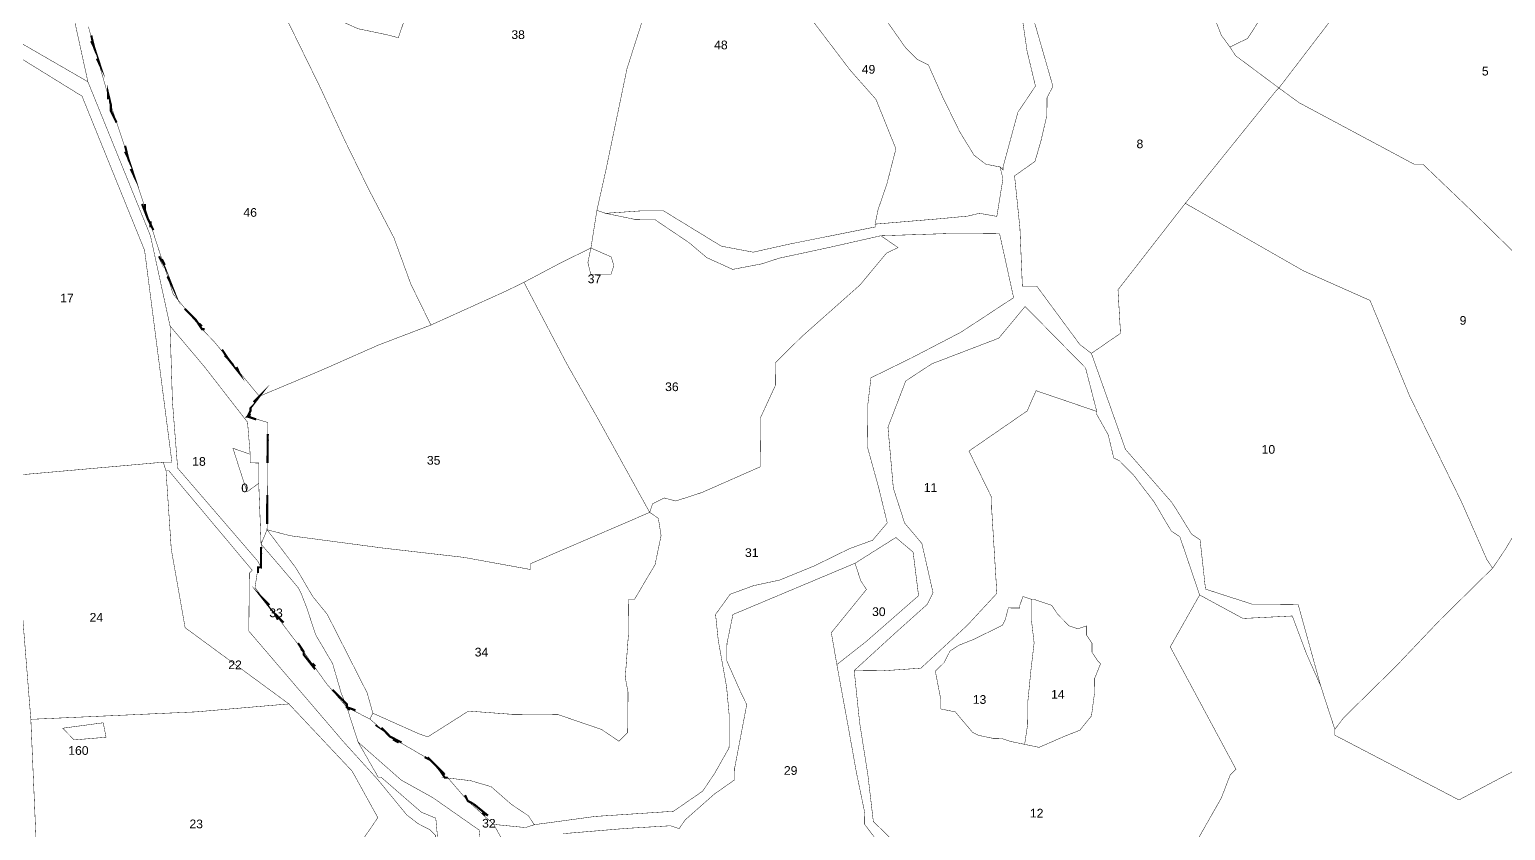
# Model space of a CAD drawing. Header units: metres. Extents: x 326467 to 340077, y 1811030 to 1824953.
# Drawn here: x 335257 to 337316, y 1822161 to 1823277 of the extents above; entities that cross this region are included whole.
import ezdxf

# ---------------------------------------------------------------- set-up
doc = ezdxf.new("R2010")
doc.units = ezdxf.units.M
doc.header["$MEASUREMENT"] = 0
for name, color, linetype in [('SURVEY NO.', 7, 'Continuous'), ('SURVEY PLOT BOUNDARY', 35, 'Continuous'), ('VILLAGE BOUNDARY', 212, 'Continuous')]:
    doc.layers.add(name, color=color, linetype=linetype)
doc.styles.add('PDF Arial', font='arial.ttf')

# ---------------------------------------------------------------- blocks, each defined once
blk = doc.blocks.new('16')
at = {"layer": 'SURVEY PLOT BOUNDARY', "lineweight": 18, "const_width": 0.606}
for points in [[(335338.7, 1823281.3), (335370.2, 1823171.8), (335425.5, 1823005.6), (335457.1, 1822908.4), (335497.2, 1822859.5), (335513.2, 1822843.2), (335577.3, 1822765.9), (335565, 1822749.8), (335560.9, 1822737.7), (335589.1, 1822729.4), (335588.8, 1822689), (335588.6, 1822656.7), (335588, 1822579.8), (335579.7, 1822559.7), (335576.4, 1822644.6), (335576.6, 1822672.9), (335564.5, 1822673), (335564.5, 1822685.1), (335560.8, 1822729.7), (335500.8, 1822806.9), (335452.7, 1822863.9), (335425.4, 1822989.5), (335338.1, 1823204.4), (335318.6, 1823293.5)], [(335920.1, 1822140.6), (335904.2, 1822169), (335948.6, 1822164.6), (335960.8, 1822168.6), (335989.1, 1822172.4), (336045.8, 1822180.1), (336155, 1822187.3), (336195.6, 1822215.3), (336212, 1822239.4), (336232.5, 1822275.7), (336232.8, 1822320.1), (336229.1, 1822360.6), (336217.5, 1822425.4), (336213.7, 1822461.8), (336234.1, 1822489.9), (336266.6, 1822501.8), (336303, 1822509.6), (336351.7, 1822529.5), (336400.4, 1822553.4), (336432.8, 1822565.2), (336453.2, 1822589.3), (336441.4, 1822637.9), (336425.7, 1822694.7), (336425.9, 1822718.9), (336426.2, 1822755.3), (336430.5, 1822791.7), (336487.3, 1822819.5), (336556.3, 1822855.4), (336629.5, 1822903.4), (336609.9, 1822992.5), (336545.2, 1822993), (336444.2, 1822989.7), (336375.3, 1822974.1), (336302.4, 1822958.4), (336278.1, 1822950.5), (336237.6, 1822942.8), (336201.4, 1822959.2), (336177.3, 1822979.6), (336129, 1823012.3), (336100.7, 1823012.6), (336060.3, 1823021), (336112.9, 1823024.6), (336141.2, 1823024.4), (336221.7, 1822975.2), (336266.1, 1822966.8), (336318.7, 1822978.5), (336436.2, 1823001.9), (336436.2, 1823005.9), (336525.2, 1823013.3), (336565.6, 1823017.1), (336581.8, 1823021), (336606.1, 1823016.7), (336614.6, 1823069.2), (336610.6, 1823085.5), (336614.7, 1823081.4), (336614.7, 1823085.4), (336635.5, 1823162.1), (336660, 1823198.3), (336648.3, 1823246.9), (336640.6, 1823299.5)], [(336652.8, 1823307.5), (336684.3, 1823198.1), (336676.1, 1823182), (336675.9, 1823157.7), (336667.5, 1823121.4), (336659.2, 1823093.2), (336630.8, 1823073.2), (336638.3, 1823000.3), (336641.7, 1822919.4), (336661.9, 1822919.3), (336721.9, 1822838), (336738, 1822825.7), (336785.5, 1822691.9), (336849.6, 1822618.6), (336857.6, 1822606.4), (336877.6, 1822573.9), (336889.6, 1822565.8), (336897.2, 1822497), (336961.7, 1822476.2), (337026.4, 1822475.7), (337057.8, 1822362.3), (337038, 1822406.9), (337018.2, 1822459.6), (336949.4, 1822456.1), (336889, 1822488.9), (336861.4, 1822570), (336849.3, 1822578.2), (336825.3, 1822618.8), (336797.3, 1822655.4), (336777.3, 1822675.8), (336769.2, 1822679.9), (336761.4, 1822712.3), (336745.4, 1822740.7), (336745.5, 1822744.8), (336729.8, 1822805.5), (336693.7, 1822842.2), (336645.5, 1822891.1), (336608.8, 1822846.9), (336515.5, 1822811.2), (336479, 1822787.3), (336454.2, 1822722.8), (336461.7, 1822637.8), (336477.4, 1822589.2), (336501.5, 1822560.7), (336517.1, 1822491.8), (336508.9, 1822475.7), (336464.1, 1822435.6), (336407.1, 1822383.5), (336414.7, 1822310.6), (336426.2, 1822237.8), (336433.8, 1822173), (336522.1, 1822087.4)], [(336461.7, 1822116.2), (336421.7, 1822169.1), (336421.8, 1822185.2), (336410.1, 1822241.9), (336398.5, 1822306.7), (336382.9, 1822391.8), (336423.6, 1822423.8), (336460.3, 1822455.9), (336496.9, 1822487.9), (336489.3, 1822548.6), (336465.2, 1822569), (336408.3, 1822533.1), (336266.3, 1822473.5), (336237.9, 1822461.6), (336229.6, 1822421.2), (336229.4, 1822397), (336249.2, 1822352.4), (336257.2, 1822336.1), (336240.3, 1822247.3), (336240.2, 1822231.1), (336211.8, 1822211.1), (336171.1, 1822175.1), (336162.9, 1822163), (336150.8, 1822167.1), (336090.1, 1822163.5), (336001.1, 1822156.1)], [(335217.4, 1823274.1), (335338.1, 1823204.4), (335425.4, 1822989.5), (335452.7, 1822863.9), (335456, 1822758.8), (335463.3, 1822665.7), (335575.5, 1822535.5), (335579.5, 1822527.3), (335575.5, 1822527.4), (335571.2, 1822499.1), (335639.2, 1822409.6), (335671.2, 1822364.9), (335699.3, 1822332.3), (335715.1, 1822283.7), (335743, 1822235), (335747, 1822234.9), (335803.3, 1822186), (335823.4, 1822177.7), (335827.1, 1822137.3)], [(335823.2, 1822153.5), (335815.2, 1822161.6), (335799.1, 1822169.8), (335783, 1822182.1), (335743, 1822230.9), (335694.9, 1822283.9), (335562.6, 1822438.5), (335563.3, 1822519.4), (335567.3, 1822523.4), (335451.2, 1822661.8), (335447.1, 1822661.8), (335443.2, 1822674), (335455.3, 1822673.9), (335417.2, 1822969.3), (335329.9, 1823184.3), (335217.2, 1823253.9)], [(336333.4, 1823310), (336401.5, 1823220.5), (336437.5, 1823179.8), (336465.3, 1823110.8), (336461.1, 1823094.7), (336452.8, 1823062.4), (336440.4, 1823026.1), (336436.2, 1823005.9), (336436.2, 1823001.9), (336318.7, 1822978.5), (336266.1, 1822966.8), (336221.7, 1822975.2), (336141.2, 1823024.4), (336112.9, 1823024.6), (336060.3, 1823021), (336048.2, 1823025.1), (336060.8, 1823081.6), (336090.2, 1823222.9), (336110.9, 1823287.4)], [(336640.6, 1823299.5), (336648.3, 1823246.9), (336660, 1823198.3), (336635.5, 1823162.1), (336614.7, 1823085.4), (336614.7, 1823081.4), (336610.6, 1823085.5), (336590.5, 1823089.6), (336574.4, 1823101.9), (336554.4, 1823134.4), (336530.5, 1823183.1), (336510.7, 1823227.7), (336494.6, 1823235.9), (336478.5, 1823252.2), (336418.5, 1823337.6)], [(336110.9, 1823287.4), (336090.2, 1823222.9), (336060.8, 1823081.6), (336048.2, 1823025.1), (336039.8, 1822972.6), (335999.2, 1822952.7), (335946.4, 1822924.8), (335922.1, 1822912.9), (335816.6, 1822865.2), (335788.7, 1822922), (335765, 1822986.9), (335729.1, 1823055.9), (335697.3, 1823120.8), (335661.5, 1823197.9), (335613.7, 1823295.3)], [(335714.7, 1823278.4), (335755, 1823270), (335771.2, 1823265.8), (335779.4, 1823290)], [(337187.4, 1823440.9), (336999.6, 1823195.7), (336939.3, 1823240.6), (336931.3, 1823252.8), (336955.7, 1823264.7), (336963.8, 1823276.8), (336976.1, 1823296.9)], [(335613.7, 1823295.3), (335661.5, 1823197.9), (335697.3, 1823120.8), (335729.1, 1823055.9), (335765, 1822986.9), (335788.7, 1822922), (335816.6, 1822865.2), (335743.6, 1822837.4), (335662.5, 1822801.6), (335577.3, 1822765.9), (335513.2, 1822843.2), (335497.2, 1822859.5), (335457.1, 1822908.4), (335425.5, 1823005.6), (335370.2, 1823171.8), (335338.7, 1823281.3)], [(335227.2, 1823496.4), (335299.5, 1823439.3), (335299, 1823374.6), (335318.6, 1823293.5), (335338.1, 1823204.4), (335217.4, 1823274.1)], [(337389.5, 1822905.6), (337269.1, 1823023.8), (337200.9, 1823089), (337188.8, 1823089.1), (337027.7, 1823175.2), (336999.6, 1823195.7), (337187.4, 1823440.9), (337252.7, 1823509.1), (337285.1, 1823525), (337309.4, 1823524.8), (337317.4, 1823516.7)], [(336418.5, 1823337.6), (336478.5, 1823252.2), (336494.6, 1823235.9), (336510.7, 1823227.7), (336530.5, 1823183.1), (336554.4, 1823134.4), (336574.4, 1823101.9), (336590.5, 1823089.6), (336610.6, 1823085.5), (336614.6, 1823069.2), (336606.1, 1823016.7), (336581.8, 1823021), (336565.6, 1823017.1), (336525.2, 1823013.3), (336436.2, 1823005.9), (336440.4, 1823026.1), (336452.8, 1823062.4), (336461.1, 1823094.7), (336465.3, 1823110.8), (336437.5, 1823179.8), (336401.5, 1823220.5), (336333.4, 1823310)], [(336976.1, 1823296.9), (336963.8, 1823276.8), (336955.7, 1823264.7), (336931.3, 1823252.8), (336919.3, 1823269.1), (336911.4, 1823289.3)], [(336911.4, 1823289.3), (336919.3, 1823269.1), (336931.3, 1823252.8), (336939.3, 1823240.6), (336999.6, 1823195.7), (336995.5, 1823191.7), (336869, 1823034.9), (336775.1, 1822914.4), (336778.6, 1822853.7), (336738, 1822825.7), (336721.9, 1822838), (336661.9, 1822919.3), (336641.7, 1822919.4), (336638.3, 1823000.3), (336630.8, 1823073.2), (336659.2, 1823093.2), (336667.5, 1823121.4), (336675.9, 1823157.7), (336676.1, 1823182), (336684.3, 1823198.1), (336652.8, 1823307.5)], [(336522.1, 1822087.4), (336433.8, 1822173), (336426.2, 1822237.8), (336414.7, 1822310.6), (336407.1, 1822383.5), (336447.6, 1822383.2), (336500.1, 1822386.8), (336565.3, 1822447), (336606.1, 1822491.1), (336598.9, 1822608.4), (336599, 1822624.6), (336567.2, 1822689.5), (336648.4, 1822745.5), (336660.8, 1822773.7), (336745.5, 1822744.8), (336745.4, 1822740.7), (336761.4, 1822712.3), (336769.2, 1822679.9), (336777.3, 1822675.8), (336797.3, 1822655.4), (336825.3, 1822618.8), (336849.3, 1822578.2), (336861.4, 1822570), (336889, 1822488.9), (336848, 1822416.5), (336939.7, 1822245.9), (336931.6, 1822237.9), (336919.2, 1822205.7), (336861.8, 1822105)], [(337417.1, 1822290.8), (337250.7, 1822203.1), (337077.5, 1822293.4), (337077.6, 1822301.5), (337089.8, 1822317.6), (337163.2, 1822389.8), (337224.3, 1822454), (337293.6, 1822522.2), (337297.6, 1822526.2), (337314, 1822550.3), (337350.8, 1822610.7)], [(336001.1, 1822156.1), (336090.1, 1822163.5), (336150.8, 1822167.1), (336162.9, 1822163), (336171.1, 1822175.1), (336211.8, 1822211.1), (336240.2, 1822231.1), (336240.3, 1822247.3), (336257.2, 1822336.1), (336249.2, 1822352.4), (336229.4, 1822397), (336229.6, 1822421.2), (336237.9, 1822461.6), (336266.3, 1822473.5), (336408.3, 1822533.1), (336416.2, 1822508.8), (336424.2, 1822496.6), (336375.2, 1822436.3), (336382.9, 1822391.8), (336398.5, 1822306.7), (336410.1, 1822241.9), (336421.8, 1822185.2), (336421.7, 1822169.1), (336461.7, 1822116.2)], [(337468.7, 1822173.1), (337293.8, 1822028.9), (337139.2, 1821904.8), (337078.8, 1821937.6), (336986.3, 1821994.9), (336877.8, 1822084.7), (336861.8, 1822105), (336919.2, 1822205.7), (336931.6, 1822237.9), (336939.7, 1822245.9), (336848, 1822416.5), (336889, 1822488.9), (336949.4, 1822456.1), (337018.2, 1822459.6), (337038, 1822406.9), (337057.8, 1822362.3), (337077.6, 1822301.5), (337077.5, 1822293.4), (337250.7, 1822203.1), (337417.1, 1822290.8)], [(335887.7, 1822128.7), (335883.9, 1822161.1), (335819.6, 1822206.1), (335775.3, 1822230.7), (335715.1, 1822283.7), (335699.3, 1822332.3), (335731.5, 1822315.9), (335759.6, 1822291.4), (335815.9, 1822258.7), (335836, 1822234.2), (335840, 1822234.2), (335868.1, 1822201.7), (335904.2, 1822169), (335920.1, 1822140.6)]]:
    blk.add_lwpolyline(points, dxfattribs=at)
for points in [[(335779.4, 1823290), (335771.2, 1823265.8), (335755, 1823270), (335714.7, 1823278.4), (335678.4, 1823294.8), (335674.4, 1823302.9), (335658.5, 1823339.4), (335658.8, 1823367.7), (335691.5, 1823420.1), (335699.7, 1823432.1), (335736.5, 1823484.4), (335760.7, 1823484.2), (335796.4, 1823390.9), (335799.9, 1823326.2)], [(335417.2, 1822969.3), (335455.3, 1822673.9), (335443.2, 1822674), (335232.8, 1822655.4), (335210.7, 1822938.6), (335199.3, 1823027.6), (335204.1, 1823120.6), (335205.1, 1823249.9), (335217.2, 1823253.9), (335329.9, 1823184.3)], [(337449.8, 1822856.6), (337449.6, 1822836.4), (337441.3, 1822812.2), (337465.3, 1822771.6), (337465.2, 1822767.5), (337461.1, 1822759.5), (337350.8, 1822610.7), (337314, 1822550.3), (337297.6, 1822526.2), (337289.6, 1822538.4), (337253.9, 1822619.5), (337182.2, 1822765.7), (337126.7, 1822899.5), (337034, 1822940.7), (336869, 1823034.9), (336995.5, 1823191.7), (336999.6, 1823195.7), (337027.7, 1823175.2), (337188.8, 1823089.1), (337200.9, 1823089), (337269.1, 1823023.8), (337389.5, 1822905.6)], [(337293.6, 1822522.2), (337224.3, 1822454), (337163.2, 1822389.8), (337089.8, 1822317.6), (337077.6, 1822301.5), (337057.8, 1822362.3), (337026.4, 1822475.7), (336961.7, 1822476.2), (336897.2, 1822497), (336889.6, 1822565.8), (336877.6, 1822573.9), (336857.6, 1822606.4), (336849.6, 1822618.6), (336785.5, 1822691.9), (336738, 1822825.7), (336778.6, 1822853.7), (336775.1, 1822914.4), (336869, 1823034.9), (337034, 1822940.7), (337126.7, 1822899.5), (337182.2, 1822765.7), (337253.9, 1822619.5), (337289.6, 1822538.4), (337297.6, 1822526.2)], [(336039.8, 1822972.6), (336035.6, 1822952.4), (336039.5, 1822936.2), (336055.6, 1822936.1), (336067.8, 1822936), (336071.9, 1822948.1), (336068, 1822960.3), (336039.8, 1822972.6), (336048.2, 1823025.1), (336060.3, 1823021), (336100.7, 1823012.6), (336129, 1823012.3), (336177.3, 1822979.6), (336201.4, 1822959.2), (336237.6, 1822942.8), (336278.1, 1822950.5), (336302.4, 1822958.4), (336375.3, 1822974.1), (336444.2, 1822989.7), (336468.3, 1822973.3), (336452.1, 1822965.4), (336415.3, 1822921.2), (336333.9, 1822849), (336297.3, 1822812.9), (336297, 1822780.6), (336276.5, 1822736.3), (336275.9, 1822667.5), (336194.8, 1822631.8), (336158.3, 1822619.9), (336142.2, 1822624.1), (336125.9, 1822616.1), (336121.8, 1822604), (336050, 1822734), (336006.2, 1822811.1), (335946.4, 1822924.8), (335999.2, 1822952.7)], [(336441.4, 1822637.9), (336453.2, 1822589.3), (336432.8, 1822565.2), (336400.4, 1822553.4), (336351.7, 1822529.5), (336303, 1822509.6), (336266.6, 1822501.8), (336234.1, 1822489.9), (336213.7, 1822461.8), (336217.5, 1822425.4), (336229.1, 1822360.6), (336232.8, 1822320.1), (336232.5, 1822275.7), (336212, 1822239.4), (336195.6, 1822215.3), (336155, 1822187.3), (336045.8, 1822180.1), (335989.1, 1822172.4), (335960.8, 1822168.6), (335952.8, 1822180.8), (335928.7, 1822197.1), (335900.6, 1822221.6), (335872.3, 1822229.9), (335836, 1822234.2), (335815.9, 1822258.7), (335759.6, 1822291.4), (335731.5, 1822315.9), (335735.6, 1822324), (335800.1, 1822295.2), (335812.2, 1822291), (335869, 1822327), (335929.6, 1822322.5), (335994.3, 1822322), (336054.8, 1822301.3), (336078.9, 1822284.9), (336091.1, 1822297), (336091.6, 1822353.6), (336087.7, 1822373.8), (336092.2, 1822434.4), (336092.6, 1822483), (336100.7, 1822482.9), (336129.3, 1822531.2), (336137.7, 1822571.6), (336133.9, 1822595.8), (336121.8, 1822604), (336125.9, 1822616.1), (336142.2, 1822624.1), (336158.3, 1822619.9), (336194.8, 1822631.8), (336275.9, 1822667.5), (336276.5, 1822736.3), (336297, 1822780.6), (336297.3, 1822812.9), (336333.9, 1822849), (336415.3, 1822921.2), (336452.1, 1822965.4), (336468.3, 1822973.3), (336444.2, 1822989.7), (336545.2, 1822993), (336609.9, 1822992.5), (336629.5, 1822903.4), (336556.3, 1822855.4), (336487.3, 1822819.5), (336430.5, 1822791.7), (336426.2, 1822755.3), (336425.9, 1822718.9), (336425.7, 1822694.7)], [(336067.8, 1822936), (336055.6, 1822936.1), (336039.5, 1822936.2), (336035.6, 1822952.4), (336039.8, 1822972.6), (336068, 1822960.3), (336071.9, 1822948.1)], [(335955.5, 1822532.5), (335955.4, 1822524.4), (335862.6, 1822541.3), (335749.5, 1822554.3), (335620.3, 1822571.5), (335588, 1822579.8), (335588.6, 1822656.7), (335588.8, 1822689), (335589.1, 1822729.4), (335560.9, 1822737.7), (335565, 1822749.8), (335577.3, 1822765.9), (335662.5, 1822801.6), (335743.6, 1822837.4), (335816.6, 1822865.2), (335922.1, 1822912.9), (335946.4, 1822924.8), (336006.2, 1822811.1), (336050, 1822734), (336121.8, 1822604)], [(336729.8, 1822805.5), (336745.5, 1822744.8), (336660.8, 1822773.7), (336648.4, 1822745.5), (336567.2, 1822689.5), (336599, 1822624.6), (336598.9, 1822608.4), (336606.1, 1822491.1), (336565.3, 1822447), (336500.1, 1822386.8), (336447.6, 1822383.2), (336407.1, 1822383.5), (336464.1, 1822435.6), (336508.9, 1822475.7), (336517.1, 1822491.8), (336501.5, 1822560.7), (336477.4, 1822589.2), (336461.7, 1822637.8), (336454.2, 1822722.8), (336479, 1822787.3), (336515.5, 1822811.2), (336608.8, 1822846.9), (336645.5, 1822891.1), (336693.7, 1822842.2)], [(335560.8, 1822729.7), (335564.5, 1822685.1), (335540.4, 1822693.4), (335556.1, 1822644.8), (335560.1, 1822632.6), (335576.4, 1822644.6), (335579.7, 1822559.7), (335579.5, 1822527.3), (335575.5, 1822535.5), (335463.3, 1822665.7), (335456, 1822758.8), (335452.7, 1822863.9), (335500.8, 1822806.9)], [(335576.4, 1822644.6), (335560.1, 1822632.6), (335556.1, 1822644.8), (335540.4, 1822693.4), (335564.5, 1822685.1), (335564.5, 1822673), (335576.6, 1822672.9)], [(335489, 1822325.9), (335258.5, 1822315.5), (335240.1, 1822546.1), (335232.8, 1822655.4), (335443.2, 1822674), (335447.1, 1822661.8), (335454.4, 1822552.6), (335473.7, 1822443.3), (335618.5, 1822337)], [(335761.7, 1822040.7), (335648.5, 1822041.6), (335742.6, 1822178.4), (335706.7, 1822243.3), (335618.5, 1822337), (335473.7, 1822443.3), (335454.4, 1822552.6), (335447.1, 1822661.8), (335451.2, 1822661.8), (335567.3, 1822523.4), (335563.3, 1822519.4), (335562.6, 1822438.5), (335694.9, 1822283.9), (335743, 1822230.9), (335783, 1822182.1), (335799.1, 1822169.8), (335815.2, 1822161.6), (335823.2, 1822153.5), (335823.1, 1822137.3), (335823.1, 1822133.3), (335818.8, 1822105), (335818.7, 1822096.9), (335814.7, 1822092.9), (335778, 1822060.8)], [(335735.6, 1822324), (335727.7, 1822352.3), (335672, 1822461.9), (335652, 1822486.4), (335628, 1822527), (335588, 1822579.8), (335620.3, 1822571.5), (335749.5, 1822554.3), (335862.6, 1822541.3), (335955.4, 1822524.4), (335955.5, 1822532.5), (336121.8, 1822604), (336133.9, 1822595.8), (336137.7, 1822571.6), (336129.3, 1822531.2), (336100.7, 1822482.9), (336092.6, 1822483), (336092.2, 1822434.4), (336087.7, 1822373.8), (336091.6, 1822353.6), (336091.1, 1822297), (336078.9, 1822284.9), (336054.8, 1822301.3), (335994.3, 1822322), (335929.6, 1822322.5), (335869, 1822327), (335812.2, 1822291), (335800.1, 1822295.2)], [(335579.7, 1822559.7), (335588, 1822579.8), (335628, 1822527), (335652, 1822486.4), (335672, 1822461.9), (335727.7, 1822352.3), (335735.6, 1822324), (335731.5, 1822315.9), (335699.3, 1822332.3), (335691.3, 1822352.6), (335679.5, 1822393.1), (335655.6, 1822433.8), (335643.7, 1822470.2), (335635.8, 1822490.5), (335631.8, 1822498.6), (335607.8, 1822527.1)], [(335691.3, 1822352.6), (335699.3, 1822332.3), (335671.2, 1822364.9), (335639.2, 1822409.6), (335571.2, 1822499.1), (335575.5, 1822527.4), (335579.5, 1822527.3), (335579.7, 1822559.7), (335607.8, 1822527.1), (335631.8, 1822498.6), (335635.8, 1822490.5), (335643.7, 1822470.2), (335655.6, 1822433.8), (335679.5, 1822393.1)], [(336423.6, 1822423.8), (336382.9, 1822391.8), (336375.2, 1822436.3), (336424.2, 1822496.6), (336416.2, 1822508.8), (336408.3, 1822533.1), (336465.2, 1822569), (336489.3, 1822548.6), (336496.9, 1822487.9), (336460.3, 1822455.9)], [(335276.3, 1822008.1), (335017.4, 1821981.8), (335006.8, 1822180), (334983.3, 1822273.2), (334920.2, 1822488), (335240.1, 1822546.1), (335258.5, 1822315.5), (335268.8, 1822076.9), (335272.8, 1822068.8), (335276.5, 1822028.3)], [(336654.5, 1822482.7), (336654.3, 1822454.4), (336658.1, 1822422), (336653.8, 1822385.6), (336649.4, 1822341.2), (336649.1, 1822308.8), (336644.9, 1822280.6), (336624.7, 1822284.8), (336612.6, 1822288.9), (336600.5, 1822289), (336580.3, 1822293.2), (336572.2, 1822297.3), (336548.2, 1822325.8), (336528, 1822330), (336528.1, 1822342.1), (336520.3, 1822382.6), (336532.5, 1822394.6), (336540.8, 1822410.8), (336552.9, 1822418.7), (336573.2, 1822426.7), (336613.8, 1822446.6), (336617.9, 1822454.6), (336622.1, 1822470.8), (336638.2, 1822470.7), (336638.3, 1822474.7), (336642.4, 1822486.8)], [(336638.3, 1822474.7), (336638.2, 1822470.7), (336622.1, 1822470.8), (336617.9, 1822454.6), (336613.8, 1822446.6), (336573.2, 1822426.7), (336552.9, 1822418.7), (336540.8, 1822410.8), (336532.5, 1822394.6), (336520.3, 1822382.6), (336528.1, 1822342.1), (336528, 1822330), (336548.2, 1822325.8), (336572.2, 1822297.3), (336580.3, 1822293.2), (336600.5, 1822289), (336612.6, 1822288.9), (336624.7, 1822284.8), (336644.9, 1822280.6), (336665, 1822276.4), (336701.5, 1822292.3), (336721.8, 1822300.2), (336738.1, 1822320.3), (336742.4, 1822352.6), (336742.6, 1822372.8), (336750.8, 1822393), (336746.8, 1822397), (336738.8, 1822409.2), (336738.9, 1822421.4), (336730.9, 1822433.5), (336731, 1822445.7), (336718.9, 1822441.7), (336706.8, 1822445.9), (336690.7, 1822462.2), (336682.7, 1822474.4), (336658.5, 1822482.6), (336654.5, 1822482.7), (336642.4, 1822486.8)], [(336654.5, 1822482.7), (336658.5, 1822482.6), (336682.7, 1822474.4), (336690.7, 1822462.2), (336706.8, 1822445.9), (336718.9, 1822441.7), (336731, 1822445.7), (336730.9, 1822433.5), (336738.9, 1822421.4), (336738.8, 1822409.2), (336746.8, 1822397), (336750.8, 1822393), (336742.6, 1822372.8), (336742.4, 1822352.6), (336738.1, 1822320.3), (336721.8, 1822300.2), (336701.5, 1822292.3), (336665, 1822276.4), (336644.9, 1822280.6), (336649.1, 1822308.8), (336649.4, 1822341.2), (336653.8, 1822385.6), (336658.1, 1822422), (336654.3, 1822454.4)], [(335618.5, 1822337), (335706.7, 1822243.3), (335742.6, 1822178.4), (335648.5, 1822041.6), (335285, 1822076.8), (335268.8, 1822076.9), (335258.5, 1822315.5), (335489, 1822325.9)], [(335302.9, 1822303.1), (335359.5, 1822310.7), (335363.4, 1822290.5), (335318.9, 1822286.8)], [(335302.9, 1822303.1), (335318.9, 1822286.8), (335363.4, 1822290.5), (335359.5, 1822310.7)], [(335847.1, 1822108.8), (335834.9, 1822100.8), (335831, 1822108.9), (335827.1, 1822137.3), (335823.4, 1822177.7), (335803.3, 1822186), (335747, 1822234.9), (335743, 1822235), (335715.1, 1822283.7), (335775.3, 1822230.7), (335819.6, 1822206.1), (335883.9, 1822161.1), (335887.7, 1822128.7), (335879.6, 1822124.7)], [(335960.8, 1822168.6), (335948.6, 1822164.6), (335904.2, 1822169), (335868.1, 1822201.7), (335840, 1822234.2), (335836, 1822234.2), (335872.3, 1822229.9), (335900.6, 1822221.6), (335928.7, 1822197.1), (335952.8, 1822180.8)]]:
    blk.add_lwpolyline(points, close=True, dxfattribs=at)
at = {"layer": 'VILLAGE BOUNDARY', "lineweight": 50, "const_width": 3.03}
for points in [[(335342.7, 1823269.1), (335346.6, 1823252.9)], [(335342.6, 1823261), (335346.6, 1823252.9), (335354.5, 1823228.6), (335350.5, 1823236.7)], [(335378.1, 1823147.5), (335370.1, 1823163.8), (335370.2, 1823171.8), (335366.3, 1823188), (335366.2, 1823180)], [(335370.1, 1823163.8), (335374.1, 1823155.6)], [(335390, 1823115.1), (335393.9, 1823098.9)], [(335389.9, 1823107), (335393.9, 1823098.9), (335401.8, 1823074.6), (335397.8, 1823082.7)], [(335429.5, 1822997.5), (335425.5, 1823005.6), (335421.5, 1823013.8), (335413.6, 1823034)], [(335417.7, 1823034), (335417.6, 1823025.9)], [(335425.6, 1823009.7), (335425.5, 1823005.6), (335425.5, 1823001.6)], [(335437.3, 1822961.1), (335445.3, 1822944.8), (335453.2, 1822924.6), (335449.2, 1822932.7)], [(335445.3, 1822948.9), (335441.3, 1822957)], [(335501.2, 1822859.5), (335497.2, 1822859.5), (335489.2, 1822871.7), (335473.1, 1822888), (335481.2, 1822879.9)], [(335493.2, 1822867.6), (335497.2, 1822863.6)], [(335525.2, 1822831), (335533.2, 1822818.8)], [(335529.2, 1822822.9), (335533.2, 1822818.8), (335549.3, 1822798.5), (335545.3, 1822806.6)], [(335573, 1822733.6), (335560.9, 1822737.7), (335565, 1822745.8), (335565, 1822749.8), (335577.3, 1822765.9), (335569.2, 1822757.9)], [(335565, 1822741.8), (335560.9, 1822737.7), (335565, 1822737.7)], [(335589, 1822705.2), (335588.9, 1822697.1), (335588.8, 1822689), (335588.7, 1822672.8), (335588.8, 1822680.9)], [(335589, 1822713.3), (335588.9, 1822697.1)], [(335588.1, 1822587.9), (335588.2, 1822604.1), (335588.4, 1822628.4), (335588.3, 1822620.3)], [(335588.2, 1822604.1), (335588.1, 1822596)], [(335579.7, 1822555.6), (335579.6, 1822539.5)], [(335579.7, 1822547.6), (335579.6, 1822539.5), (335579.5, 1822527.3), (335575.5, 1822527.4), (335575.4, 1822519.3), (335575.5, 1822527.4)], [(335611.2, 1822450.3), (335599.2, 1822462.5), (335583.2, 1822482.8), (335591.2, 1822474.7)], [(335599.2, 1822462.5), (335603.2, 1822454.4)], [(335631.2, 1822421.8), (335639.2, 1822409.6), (335639.2, 1822405.6), (335655.2, 1822385.2)], [(335639.2, 1822409.6), (335635.2, 1822413.7)], [(335655.2, 1822389.3), (335651.2, 1822393.4)], [(335711.4, 1822328.2), (335699.3, 1822332.3), (335699.3, 1822336.4), (335679.2, 1822356.8)], [(335683.3, 1822352.7), (335687.3, 1822348.6)], [(335699.3, 1822336.4), (335699.3, 1822332.3), (335703.3, 1822328.3)], [(335739.5, 1822307.8), (335751.6, 1822299.6), (335747.6, 1822303.7)], [(335751.6, 1822299.6), (335759.6, 1822291.4), (335775.7, 1822283.2)], [(335771.7, 1822283.3), (335763.6, 1822287.4)], [(335840, 1822234.2), (335836, 1822234.2), (335828, 1822246.4), (335815.9, 1822258.7), (335807.9, 1822262.8)], [(335811.9, 1822262.7), (335815.9, 1822258.7)], [(335828, 1822246.4), (335836, 1822238.3)], [(335864.1, 1822209.8), (335868.1, 1822201.7), (335876.1, 1822197.5), (335868.1, 1822201.7)], [(335876.1, 1822197.5), (335896.2, 1822181.2)], [(335892.2, 1822181.2), (335888.1, 1822185.3)]]:
    blk.add_lwpolyline(points, dxfattribs=at)
at = {"layer": 'SURVEY NO.', "attachment_point": 7, "rotation": 359.5579, "style": 'PDF Arial'}
for s, insert, char_height in [('38', (335928.8, 1823263.9), 12.13), ('48', (336211.7, 1823249.6), 12.13), ('49', (336417.6, 1823215.6), 12.13), ('5', (337282.7, 1823213), 12.1), ('8', (336800.9, 1823111.6), 12.1), ('46', (335555, 1823016.1), 12.13), ('37', (336035.3, 1822923.4), 12.13), ('17', (335299.4, 1822896.8), 12.13), ('9', (337251.7, 1822865.5), 12.1), ('36', (336143.3, 1822773), 12.13), ('10', (336975.4, 1822685.7), 12.13), ('18', (335483.6, 1822668.9), 12.13), ('35', (335811, 1822670.4), 12.13), ('0', (335552, 1822632), 12.1), ('11', (336504.1, 1822632.7), 12.13), ('31', (336254.7, 1822541.7), 12.13), ('30', (336432, 1822459.4), 12.13), ('24', (335340.4, 1822451.7), 12.13), ('33', (335591.1, 1822457.8), 12.13), ('34', (335877.7, 1822403), 12.13), ('22', (335533.9, 1822385.5), 12.13), ('13', (336572.5, 1822337), 12.13), ('14', (336681.7, 1822344.3), 12.13), ('160', (335310.7, 1822265.9), 12.13), ('29', (336309, 1822238), 12.13), ('12', (336652.2, 1822178.7), 12.13), ('23', (335479.7, 1822163.5), 12.13), ('32', (335888, 1822164.4), 12.13)]:
    blk.add_mtext(s, dxfattribs=dict(at, insert=insert, char_height=char_height))

msp = doc.modelspace()

# ---------------------------------------------------------------- block references
msp.add_blockref('16', (0, 0))

doc.saveas('drawing.dxf')
